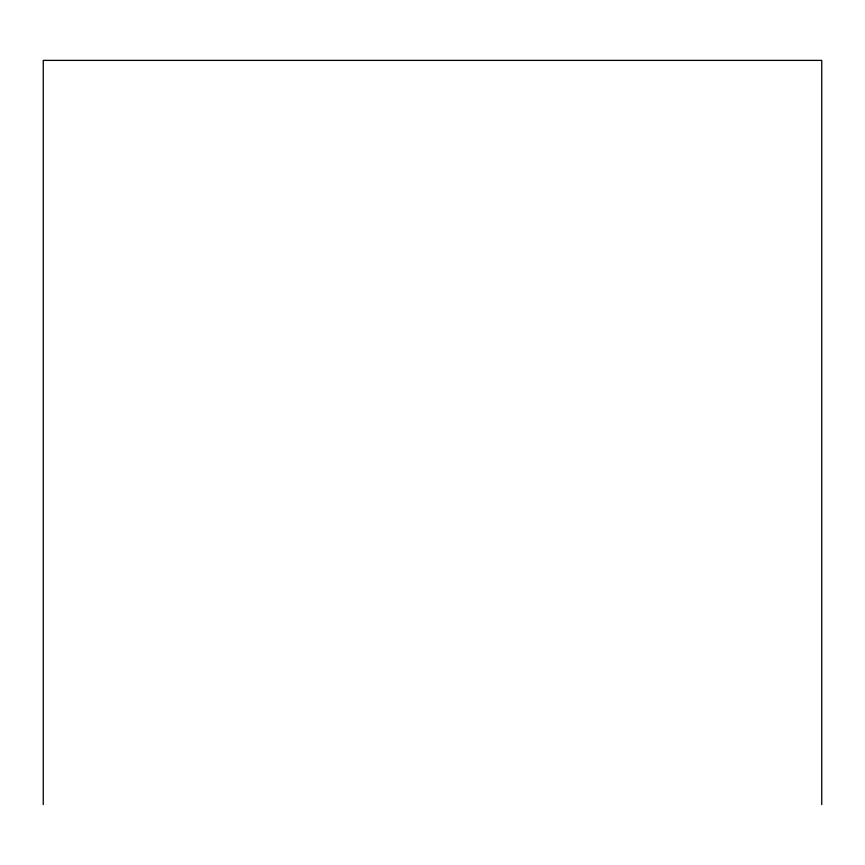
<?xml version="1.0" encoding="UTF-8"?>
<svg xmlns="http://www.w3.org/2000/svg" width="865" height="865" viewBox="0 0 865 865"><rect width="100%" height="100%" fill="white"/><g stroke="black" fill="none" stroke-linecap="round" stroke-linejoin="round"><path stroke-width="1.3" d="M821.75 804.612L821.75 60.388L43.25 60.388L43.25 804.612"/></g></svg>
